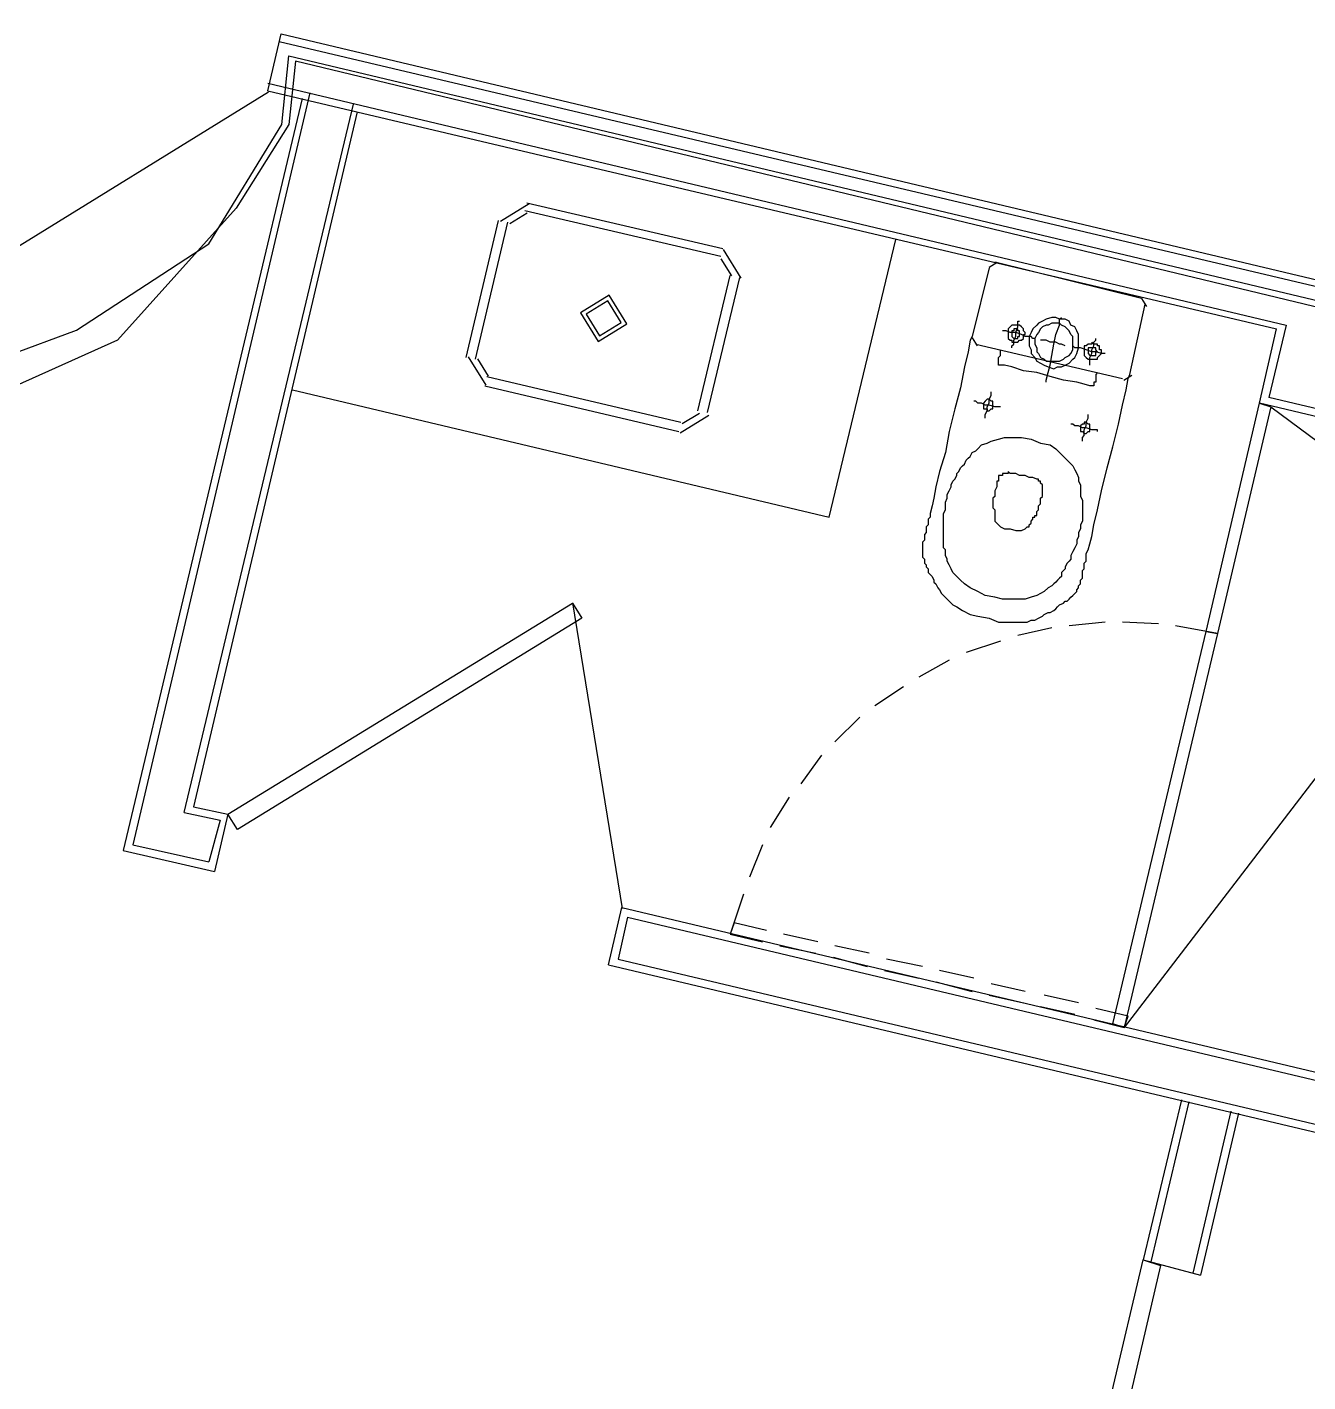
# Model space of a CAD drawing. Header units: feet. Extents: x -84 to 198, y -22 to 181.
# Drawn here: x 79.69 to 88.66, y 25.95 to 35.44 of the extents above; entities that cross this region are included whole.
import ezdxf

# ---------------------------------------------------------------- set-up
doc = ezdxf.new("R2010")
doc.units = ezdxf.units.FT
for name, color, linetype in [('A-AREA-COMUN', 252, 'CONTINUOUS'), ('A-AREA-UNIDAD', 30, 'CONTINUOUS'), ('A-LINEA', 7, 'CONTINUOUS')]:
    doc.layers.add(name, color=color, linetype=linetype)

msp = doc.modelspace()

# ---------------------------------------------------------------- linework, layer by layer
at = {"layer": 'A-AREA-COMUN'}
msp.add_lwpolyline([(79.072, 32.96), (80.032, 33.3156), (80.96, 33.92), (81.472, 34.7556), (81.52, 35.2356), (90.048, 33.2089), (91.488, 33.28), (91.52, 33.0844), (93.68, 32.6044), (94.16, 32.9956), (94.128, 33.8489), (93.808, 34.6844), (92.96, 35.5556)], dxfattribs=at)
at = {"layer": 'A-AREA-UNIDAD'}
msp.add_lwpolyline([(93.12, 35.7156), (94.048, 34.72), (94.368, 33.92), (94.368, 32.64), (92.88, 32.48), (91.36, 32.8356), (91.232, 33.2089), (90.048, 33.1556), (81.568, 35.2), (81.52, 34.7556), (81.152, 34.1689), (80.32, 33.2444), (79.168, 32.7289)], dxfattribs=at)
at = {"layer": 'A-LINEA'}
for p, q in [((81.3733, 34.9911), (81.4667, 35.3911)), ((81.4533, 35.3378), (91.0533, 33.0711)), ((81.4667, 35.3911), (91.0133, 33.1244)), ((81.3733, 35.0444), (88.5067, 33.3511)), ((77.9677, 32.8805), (81.3772, 34.9855)), ((81.6133, 34.9378), (80.36, 29.6711)), ((81.6667, 34.9778), (80.4267, 29.7111)), ((81.3733, 34.9911), (88.44, 33.3244)), ((80.7867, 29.9378), (81.9733, 34.8978)), ((82, 34.8444), (80.8533, 29.9778)), ((83.205, 34.2), (83.0045, 34.0761)), ((84.56, 33.8844), (83.1867, 34.2044)), ((82.9867, 34.0844), (82.76, 33.1244)), ((83.0533, 34.0711), (82.8267, 33.1111)), ((83.1897, 34.1351), (83.0694, 34.0608)), ((84.5467, 33.8311), (83.1733, 34.1511)), ((84.6889, 33.6794), (84.565, 33.88)), ((84.624, 33.6948), (84.5497, 33.8151)), ((86.4841, 33.7899), (86.4279, 33.7552)), ((87.4933, 33.5378), (86.4667, 33.7911)), ((84.3867, 32.7511), (84.6133, 33.6978)), ((84.4533, 32.7378), (84.68, 33.6844)), ((86.4267, 33.7511), (86.3067, 33.2711)), ((87.4133, 33.0044), (87.52, 33.4978)), ((87.5321, 33.4804), (87.4974, 33.5365)), ((88.5067, 33.3511), (88.3867, 32.8444)), ((86.3079, 33.2619), (86.3426, 33.2057)), ((86.3333, 33.2178), (87.36, 32.9778)), ((82.7778, 33.1295), (82.9016, 32.9289)), ((82.8427, 33.1141), (82.917, 32.9938)), ((82.9067, 32.9911), (84.2667, 32.6711)), ((87.3693, 32.9657), (87.4254, 33.0004)), ((82.8933, 32.9244), (84.2533, 32.6044)), ((91.3067, 32.1511), (88.3867, 32.8444)), ((84.277, 32.6605), (84.3973, 32.7348)), ((87.9467, 31.2044), (88.32, 32.8044)), ((88.4, 32.7778), (89.7867, 31.7511)), ((84.2616, 32.5956), (84.4622, 32.7194)), ((89.7333, 31.5111), (87.3733, 28.4311)), ((83.8573, 29.2657), (83.5108, 31.4064)), ((86.8667, 31.2311), (86.6267, 31.1778)), ((87.24, 31.2711), (86.9867, 31.2444)), ((87.6133, 31.2578), (87.36, 31.2711)), ((88.0267, 31.1911), (87.7333, 31.2444)), ((86.5067, 31.1378), (86.2667, 31.0578)), ((87.9733, 31.1511), (87.9733, 31.1511)), ((86.1467, 31.0044), (85.9333, 30.8844)), ((85.8267, 30.8178), (85.6267, 30.6844)), ((85.52, 30.6044), (85.3467, 30.4311)), ((85.2533, 30.3378), (85.1067, 30.1378)), ((85.0267, 30.0444), (84.8933, 29.8311)), ((80.7867, 29.9378), (81.04, 29.8844)), ((80.8533, 29.9778), (81.0933, 29.9244)), ((81.0933, 29.9244), (81, 29.5244)), ((81.04, 29.8844), (80.96, 29.5911)), ((80.4267, 29.7111), (80.96, 29.5911)), ((84.84, 29.7111), (84.7467, 29.4844)), ((80.36, 29.6711), (81, 29.5244)), ((84.7067, 29.3644), (84.6133, 29.0844)), ((83.8933, 29.2044), (83.8267, 28.9111)), ((83.8933, 29.2044), (90.2533, 27.6978)), ((84.6133, 29.0844), (84.84, 29.0311)), ((85.2267, 29.0311), (84.9867, 29.0844)), ((84.96, 29.0044), (85.2133, 28.9511)), ((85.5867, 28.9511), (85.3467, 29.0044)), ((83.76, 28.8711), (90.12, 27.3644)), ((83.8267, 28.9111), (90.1867, 27.4044)), ((85.3333, 28.9244), (85.5733, 28.8578)), ((85.96, 28.8578), (85.7067, 28.9111)), ((85.6933, 28.8311), (85.9333, 28.7778)), ((86.0533, 28.7511), (86.3067, 28.6844)), ((86.32, 28.7778), (86.08, 28.8311)), ((86.4267, 28.6578), (86.6667, 28.6044)), ((86.68, 28.6844), (86.44, 28.7378)), ((87.0533, 28.6044), (86.8133, 28.6578)), ((86.7867, 28.5778), (87.0267, 28.5244)), ((87.7733, 27.9244), (87.5067, 26.8044)), ((87.8267, 27.9111), (87.56, 26.7911)), ((88.12, 27.8444), (87.8533, 26.7111)), ((88.1733, 27.8311), (87.9067, 26.6978)), ((87.5067, 26.8044), (87.9067, 26.6978))]:
    msp.add_line(p, q, dxfattribs=at)
for points in [[(81.5467, 32.8978), (85.3067, 32.0044), (85.7733, 33.9511)], [(83.8889, 33.3594), (83.765, 33.56), (83.5645, 33.4361), (83.6883, 33.2356), (83.8889, 33.3594)], [(83.8499, 33.3686), (83.7558, 33.521), (83.6034, 33.4269), (83.6975, 33.2745), (83.8499, 33.3686)], [(86.84, 33.0578), (86.88, 33.0444), (86.9067, 33.0578), (86.9333, 33.0578), (86.96, 33.0711), (86.9867, 33.0844), (87.0133, 33.1111), (87.0267, 33.1244), (87.04, 33.1511), (87.0533, 33.1911), (87.0533, 33.2178), (87.0533, 33.2444), (87.0533, 33.2844), (87.04, 33.3111), (87.0267, 33.3378), (87, 33.3511), (86.9867, 33.3778), (86.96, 33.3911), (86.92, 33.3911), (86.8933, 33.4044), (86.8667, 33.4044), (86.8267, 33.3911), (86.8, 33.3778), (86.7733, 33.3644), (86.76, 33.3511), (86.7333, 33.3244), (86.72, 33.2978), (86.7067, 33.2711), (86.7067, 33.2311), (86.7067, 33.2044), (86.72, 33.1778), (86.72, 33.1511), (86.7467, 33.1244), (86.76, 33.0978), (86.7867, 33.0844), (86.8133, 33.0711), (86.84, 33.0578)], [(86.8267, 32.9511), (86.8267, 32.9644), (86.84, 33.0178), (86.8533, 33.0711), (86.8667, 33.1378), (86.88, 33.2178), (86.8933, 33.2844), (86.92, 33.3511), (86.92, 33.3911), (86.9333, 33.4044)], [(86.7467, 33.2578), (86.7333, 33.2578), (86.72, 33.2711), (86.68, 33.2711), (86.6533, 33.2844), (86.6133, 33.2978), (86.5733, 33.2978), (86.5467, 33.3111), (86.52, 33.3111)], [(86.6, 33.2311), (86.6133, 33.2311), (86.6267, 33.2311), (86.64, 33.2444), (86.6533, 33.2444), (86.6667, 33.2578), (86.6667, 33.2711), (86.6667, 33.2844), (86.68, 33.2844), (86.68, 33.2978), (86.6667, 33.3111), (86.6667, 33.3244), (86.6533, 33.3378), (86.64, 33.3511), (86.6267, 33.3511), (86.6133, 33.3511), (86.6, 33.3511), (86.5867, 33.3511), (86.5733, 33.3378), (86.56, 33.3244), (86.56, 33.3111), (86.56, 33.2978), (86.56, 33.2844), (86.56, 33.2711), (86.56, 33.2578), (86.5733, 33.2444), (86.5867, 33.2444), (86.5867, 33.2311), (86.6, 33.2311)], [(86.5867, 33.1911), (86.5867, 33.2044), (86.6, 33.2178), (86.6, 33.2444), (86.6133, 33.2711), (86.6133, 33.2978), (86.6267, 33.3378), (86.6267, 33.3511), (86.6267, 33.3778), (86.64, 33.3778)], [(86.6, 33.2578), (86.6133, 33.2578), (86.6267, 33.2578), (86.6267, 33.2711), (86.64, 33.2711), (86.64, 33.2844), (86.64, 33.2978), (86.64, 33.3111), (86.6267, 33.3111), (86.6267, 33.3244), (86.6133, 33.3244), (86.6, 33.3244), (86.6, 33.3111), (86.5867, 33.3111), (86.5867, 33.2978), (86.5867, 33.2844), (86.5867, 33.2711), (86.6, 33.2578)], [(86.8533, 33.0978), (86.88, 33.0978), (86.8933, 33.0978), (86.92, 33.0978), (86.9467, 33.1111), (86.96, 33.1244), (86.9867, 33.1378), (87, 33.1511), (87.0133, 33.1778), (87.0133, 33.1911), (87.0133, 33.2178), (87.0133, 33.2444), (87.0133, 33.2711), (87, 33.2844), (86.9867, 33.3111), (86.9733, 33.3244), (86.96, 33.3378), (86.9333, 33.3511), (86.92, 33.3644), (86.8933, 33.3644), (86.8667, 33.3644), (86.84, 33.3511), (86.8267, 33.3511), (86.8, 33.3378), (86.7867, 33.3244), (86.7733, 33.2978), (86.76, 33.2844), (86.7467, 33.2578), (86.7467, 33.2311), (86.7467, 33.2178), (86.76, 33.1911), (86.76, 33.1644), (86.7733, 33.1511), (86.7867, 33.1244), (86.8133, 33.1111), (86.8267, 33.0978), (86.8533, 33.0978)], [(91.24, 32.1111), (88.32, 32.8044), (88.44, 33.3244)], [(86.3067, 33.2711), (86.2933, 33.2444), (86.28, 33.1644), (86.2533, 33.0578), (86.2267, 32.9111), (86.1867, 32.7644), (86.1467, 32.6044), (86.12, 32.4578), (86.08, 32.3244), (86.0533, 32.2178), (86.04, 32.1378), (86.0267, 32.0844), (86.0133, 32.0311), (86.0133, 32.0044), (86, 31.9911), (86, 31.9778), (86, 31.9644), (86, 31.9511), (85.9867, 31.9378), (85.9867, 31.9111), (85.9867, 31.8978), (85.9733, 31.8844), (85.9733, 31.8711), (85.9733, 31.8578), (85.9733, 31.8444), (85.96, 31.8311), (85.96, 31.8178), (85.96, 31.8044), (85.96, 31.7778), (85.96, 31.7644), (85.96, 31.7511), (85.96, 31.7378), (85.96, 31.7244), (85.9733, 31.7111), (85.9733, 31.6844), (85.9867, 31.6711), (85.9867, 31.6578), (86, 31.6444), (86, 31.6178), (86.0133, 31.6044), (86.0267, 31.5911), (86.04, 31.5644), (86.04, 31.5511), (86.0533, 31.5378), (86.0667, 31.5111), (86.08, 31.4978), (86.0933, 31.4711), (86.1067, 31.4578), (86.1333, 31.4311), (86.1467, 31.4178), (86.1733, 31.3911), (86.2, 31.3778), (86.24, 31.3511), (86.2933, 31.3244), (86.3467, 31.3111), (86.4267, 31.2978), (86.4933, 31.2711), (86.56, 31.2711), (86.6133, 31.2711), (86.6533, 31.2711), (86.6933, 31.2711), (86.72, 31.2844), (86.7467, 31.2844), (86.7733, 31.2978), (86.8, 31.3111), (86.8133, 31.3244), (86.84, 31.3378), (86.8533, 31.3378), (86.88, 31.3511), (86.8933, 31.3644), (86.9067, 31.3778), (86.92, 31.3911), (86.9467, 31.4044), (86.96, 31.4178), (86.9733, 31.4178), (86.9867, 31.4311), (87, 31.4444), (87.0133, 31.4578), (87.0267, 31.4711), (87.04, 31.4844), (87.04, 31.4978), (87.0533, 31.5111), (87.0533, 31.5244), (87.0667, 31.5378), (87.0667, 31.5511), (87.0667, 31.5644), (87.08, 31.5778), (87.08, 31.5911), (87.08, 31.6178), (87.08, 31.6311), (87.0933, 31.6444), (87.0933, 31.6578), (87.0933, 31.6711), (87.0933, 31.6844), (87.1067, 31.6978), (87.1067, 31.7111), (87.1067, 31.7244), (87.1067, 31.7511), (87.12, 31.7778), (87.1333, 31.8178), (87.1467, 31.8711), (87.16, 31.9511), (87.1867, 32.0578), (87.2133, 32.1911), (87.2533, 32.3511), (87.2933, 32.4978), (87.3333, 32.6578), (87.36, 32.7911), (87.3867, 32.8978), (87.4, 32.9778), (87.4133, 33.0044)], [(86.96, 33.2044), (86.9333, 33.2178), (86.92, 33.2178), (86.8933, 33.2311), (86.8533, 33.2311), (86.8267, 33.2444), (86.8133, 33.2444), (86.7867, 33.2444)], [(87.1333, 33.1111), (87.1467, 33.1111), (87.16, 33.1111), (87.1733, 33.1111), (87.1867, 33.1111), (87.1867, 33.1244), (87.2, 33.1378), (87.2133, 33.1511), (87.2133, 33.1644), (87.2133, 33.1778), (87.2, 33.1778), (87.2, 33.1911), (87.2, 33.2044), (87.1867, 33.2044), (87.1867, 33.2178), (87.1733, 33.2178), (87.16, 33.2178), (87.1467, 33.2311), (87.1467, 33.2178), (87.1333, 33.2178), (87.12, 33.2178), (87.1067, 33.2044), (87.0933, 33.2044), (87.0933, 33.1911), (87.0933, 33.1778), (87.0933, 33.1644), (87.0933, 33.1511), (87.0933, 33.1378), (87.1067, 33.1244), (87.12, 33.1111), (87.1333, 33.1111)], [(87.1333, 33.0711), (87.1333, 33.0978), (87.1333, 33.1244), (87.1467, 33.1511), (87.1467, 33.1778), (87.16, 33.2044), (87.16, 33.2311), (87.1733, 33.2444), (87.1733, 33.2578)], [(87.1867, 33.0178), (87.1733, 33.0044), (87.1733, 32.9911), (87.1733, 32.9778), (87.1733, 32.9644), (87.1733, 32.9511), (87.16, 32.9511), (87.16, 32.9378), (87.16, 32.9244), (87.1467, 32.9244), (87.1333, 32.9244), (87.0933, 32.9378), (87.04, 32.9511), (86.9467, 32.9644), (86.8533, 32.9911), (86.76, 33.0178), (86.6667, 33.0311), (86.5867, 33.0578), (86.5333, 33.0711), (86.52, 33.0711), (86.5067, 33.0711), (86.4933, 33.0711), (86.4933, 33.0844), (86.4933, 33.0978), (86.4933, 33.1111), (86.4933, 33.1244), (86.5067, 33.1378), (86.5067, 33.1511), (86.5067, 33.1644), (86.5067, 33.1778)], [(87.24, 33.1511), (87.2267, 33.1511), (87.2133, 33.1511), (87.1733, 33.1644), (87.1467, 33.1644), (87.1067, 33.1778), (87.0667, 33.1911), (87.04, 33.1911), (87.0267, 33.1911), (87.0133, 33.2044)], [(87.1467, 33.1378), (87.16, 33.1378), (87.1733, 33.1378), (87.1733, 33.1511), (87.1733, 33.1644), (87.1867, 33.1644), (87.1733, 33.1778), (87.1733, 33.1911), (87.16, 33.1911), (87.1467, 33.1911), (87.1333, 33.1911), (87.12, 33.1911), (87.12, 33.1778), (87.12, 33.1644), (87.12, 33.1511), (87.1333, 33.1378), (87.1467, 33.1378)], [(86.4133, 32.7511), (86.4267, 32.7511), (86.44, 32.7644), (86.4533, 32.7644), (86.4533, 32.7778), (86.4533, 32.7911), (86.4533, 32.8044), (86.4533, 32.8178), (86.44, 32.8178), (86.4267, 32.8311), (86.4133, 32.8311), (86.4, 32.8178), (86.3867, 32.8044), (86.3867, 32.7911), (86.3867, 32.7778), (86.3867, 32.7644), (86.4, 32.7644), (86.4133, 32.7644), (86.4133, 32.7511)], [(86.4, 32.6978), (86.4, 32.7244), (86.4133, 32.7511), (86.4133, 32.7778), (86.4267, 32.8044), (86.4267, 32.8311), (86.44, 32.8578), (86.44, 32.8711), (86.44, 32.8844)], [(86.5067, 32.7778), (86.48, 32.7778), (86.4667, 32.7778), (86.4267, 32.7911), (86.4, 32.7911), (86.3733, 32.8044), (86.3467, 32.8044), (86.3333, 32.8178), (86.32, 32.8178)], [(87.9467, 31.2044), (88.32, 32.8044), (88.4, 32.7778), (88.0267, 31.1911), (87.9467, 31.2044)], [(88.3467, 32.7511), (88.3467, 32.7511), (88.3467, 32.7511)], [(87.1867, 32.6044), (87.1867, 32.6178), (87.16, 32.6178), (87.1467, 32.6178), (87.1067, 32.6311), (87.08, 32.6311), (87.0533, 32.6444), (87.0267, 32.6444), (87.0133, 32.6578), (87, 32.6578)], [(87.0933, 32.5911), (87.1067, 32.5911), (87.12, 32.6044), (87.1333, 32.6044), (87.1333, 32.6178), (87.1333, 32.6311), (87.1333, 32.6444), (87.1333, 32.6578), (87.12, 32.6578), (87.1067, 32.6711), (87.0933, 32.6711), (87.0933, 32.6578), (87.08, 32.6578), (87.0667, 32.6444), (87.0667, 32.6311), (87.0667, 32.6178), (87.0667, 32.6044), (87.08, 32.6044), (87.0933, 32.5911)], [(87.08, 32.5378), (87.08, 32.5644), (87.0933, 32.5778), (87.0933, 32.6178), (87.1067, 32.6444), (87.1067, 32.6711), (87.12, 32.6978), (87.12, 32.7111), (87.12, 32.7244)], [(86.72, 32.5511), (86.7867, 32.5244), (86.8533, 32.5111), (86.8933, 32.4844), (86.9333, 32.4444), (86.96, 32.4178), (86.9867, 32.3911), (87.0133, 32.3644), (87.0267, 32.3378), (87.04, 32.3111), (87.0533, 32.2844), (87.0533, 32.2578), (87.0667, 32.2311), (87.0667, 32.2044), (87.0667, 32.1911), (87.0667, 32.1644), (87.0667, 32.1511), (87.08, 32.1244), (87.08, 32.1111), (87.08, 32.0844), (87.08, 32.0711), (87.08, 32.0444), (87.08, 32.0178), (87.08, 31.9911), (87.08, 31.9778), (87.0667, 31.9511), (87.0667, 31.9244), (87.0533, 31.8978), (87.0533, 31.8711), (87.04, 31.8444), (87.04, 31.8178), (87.0267, 31.7911), (87.0133, 31.7644), (87, 31.7378), (87, 31.7111), (86.9867, 31.6978), (86.9733, 31.6844), (86.96, 31.6578), (86.96, 31.6444), (86.9467, 31.6311), (86.9333, 31.6178), (86.9333, 31.5911), (86.92, 31.5778), (86.9067, 31.5644), (86.8933, 31.5511), (86.88, 31.5378), (86.8667, 31.5244), (86.84, 31.5111), (86.8133, 31.4844), (86.7867, 31.4711), (86.76, 31.4578), (86.72, 31.4444), (86.68, 31.4311), (86.64, 31.4311), (86.5867, 31.4311), (86.52, 31.4311), (86.4667, 31.4444), (86.4, 31.4578), (86.3467, 31.4844), (86.2933, 31.5111), (86.2533, 31.5378), (86.2267, 31.5644), (86.2, 31.5911), (86.1733, 31.6178), (86.16, 31.6444), (86.1467, 31.6711), (86.1333, 31.6978), (86.1333, 31.7111), (86.12, 31.7378), (86.12, 31.7511), (86.12, 31.7778), (86.1067, 31.7911), (86.1067, 31.8044), (86.1067, 31.8311), (86.1067, 31.8444), (86.1067, 31.8711), (86.1067, 31.8844), (86.1067, 31.9111), (86.1067, 31.9244), (86.1067, 31.9511), (86.1067, 31.9778), (86.1067, 32.0044), (86.1067, 32.0311), (86.12, 32.0578), (86.12, 32.0844), (86.12, 32.1111), (86.1333, 32.1378), (86.1333, 32.1644), (86.1467, 32.1911), (86.16, 32.2178), (86.16, 32.2311), (86.1733, 32.2578), (86.1867, 32.2711), (86.2, 32.2978), (86.2, 32.3111), (86.2133, 32.3244), (86.2267, 32.3511), (86.24, 32.3644), (86.2533, 32.3778), (86.2667, 32.4044), (86.28, 32.4178), (86.2933, 32.4311), (86.3067, 32.4578), (86.3333, 32.4711), (86.3467, 32.4844), (86.3733, 32.5111), (86.4133, 32.5244), (86.44, 32.5378), (86.4933, 32.5511), (86.5333, 32.5644), (86.5867, 32.5644), (86.6533, 32.5644), (86.72, 32.5511)], [(86.56, 32.3244), (86.56, 32.3111), (86.5467, 32.3111), (86.5333, 32.3111), (86.52, 32.3111), (86.52, 32.2978), (86.5067, 32.2978), (86.4933, 32.2978), (86.4933, 32.2844), (86.4933, 32.2711), (86.4933, 32.2578), (86.48, 32.2578), (86.48, 32.2444), (86.48, 32.2311), (86.48, 32.2178), (86.4667, 32.1911), (86.4667, 32.1778), (86.4667, 32.1644), (86.4667, 32.1511), (86.4533, 32.1378), (86.4533, 32.1244), (86.4533, 32.1111), (86.4533, 32.0978), (86.4533, 32.0844), (86.4533, 32.0711), (86.4667, 32.0578), (86.4667, 32.0444), (86.4667, 32.0311), (86.4667, 32.0178), (86.4667, 31.9911), (86.4667, 31.9778), (86.48, 31.9644), (86.4933, 31.9511), (86.5067, 31.9378), (86.5333, 31.9244), (86.5733, 31.9244), (86.6133, 31.9111), (86.64, 31.9111), (86.6533, 31.9111), (86.68, 31.9244), (86.6933, 31.9378), (86.7067, 31.9378), (86.7067, 31.9511), (86.72, 31.9644), (86.72, 31.9778), (86.7333, 31.9911), (86.7333, 32.0044), (86.7467, 32.0044), (86.7467, 32.0178), (86.76, 32.0178), (86.76, 32.0311), (86.76, 32.0444), (86.7733, 32.0578), (86.7733, 32.0711), (86.7733, 32.0844), (86.7867, 32.0978), (86.7867, 32.1111), (86.7867, 32.1244), (86.7867, 32.1378), (86.8, 32.1511), (86.8, 32.1644), (86.8, 32.1778), (86.8, 32.1911), (86.8, 32.2044), (86.8, 32.2178), (86.8, 32.2311), (86.7867, 32.2444), (86.7867, 32.2578), (86.7733, 32.2578), (86.7733, 32.2711), (86.76, 32.2711), (86.7333, 32.2844), (86.7067, 32.2844), (86.68, 32.2978), (86.64, 32.2978), (86.6133, 32.3111), (86.5867, 32.3111), (86.5733, 32.3111), (86.56, 32.3244)], [(81.0933, 29.9244), (83.5067, 31.4044), (83.5733, 31.2978), (81.16, 29.8178), (81.0933, 29.9244)], [(88, 31.2444), (88, 31.2444), (88, 31.2444)], [(87.2933, 28.4578), (87.9467, 31.2044), (88.0267, 31.1911), (87.3733, 28.4311), (87.2933, 28.4578)], [(83.76, 28.8711), (83.8533, 29.2711), (90.2133, 27.7644)], [(84.8667, 29.1111), (84.64, 29.1644), (84.6133, 29.0844)], [(87.16, 28.4844), (87.3733, 28.4311), (87.4, 28.5111), (87.1733, 28.5644)], [(87.3467, 28.4844), (87.3467, 28.4844), (87.3467, 28.4844)], [(86.8533, 24.0444), (87.5067, 26.8044), (87.6267, 26.7644), (86.9867, 24.0178), (86.8533, 24.0444)]]:
    msp.add_lwpolyline(points, dxfattribs=at)

doc.saveas('drawing.dxf')
